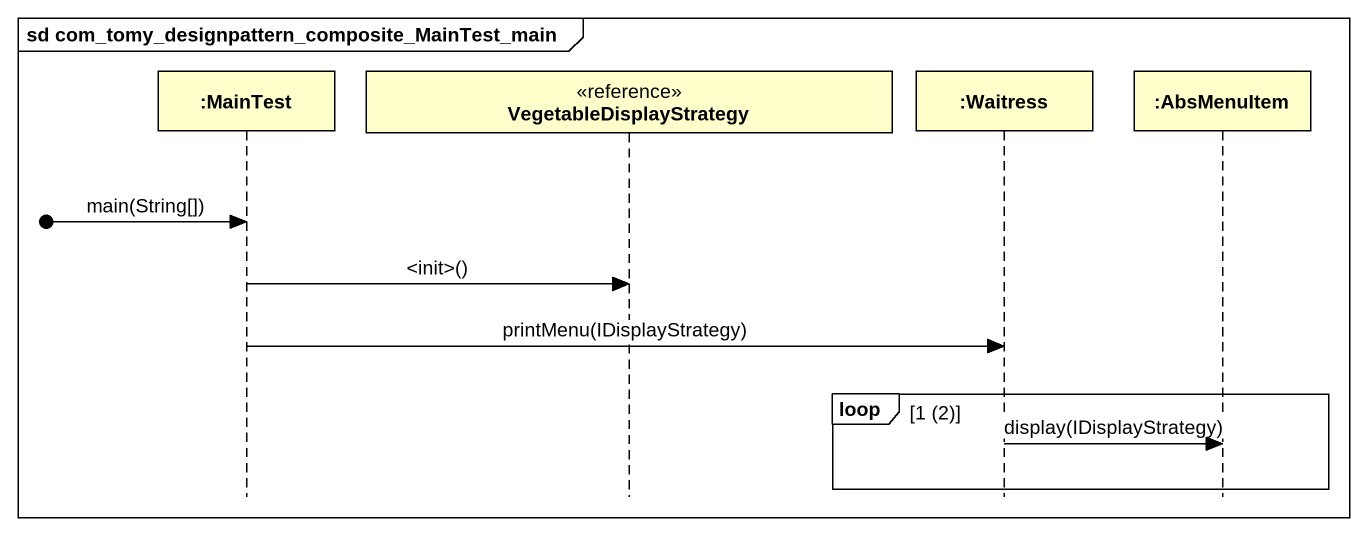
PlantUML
@startuml
mainframe sd com_tomy_designpattern_composite_MainTest_main
hide footbox
participant ":MainTest" as MainTest
participant VegetableDisplayStrategy <<reference>>
participant ":Waitress" as Waitress
participant ":AbsMenuItem" as AbsMenuItem

[o-> MainTest : main(String[])
MainTest -> VegetableDisplayStrategy : <init>()
MainTest -> Waitress : printMenu(IDisplayStrategy)
loop 1 (2)
  Waitress -> AbsMenuItem : display(IDisplayStrategy)
end
@enduml
